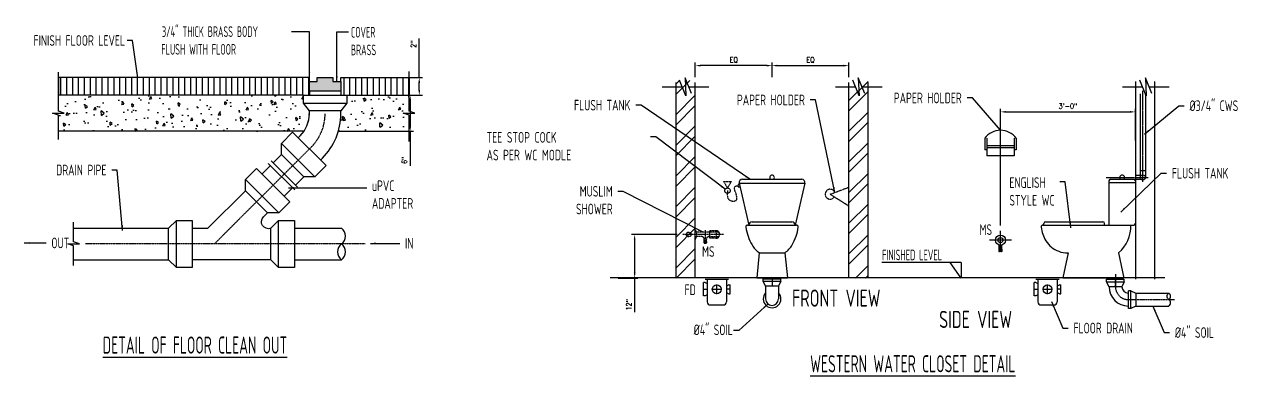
# Model space of a CAD drawing. Header units: millimetres. Extents: x 626118 to 667468, y 4481694 to 4492717.
# Drawn here: x 628167 to 630224, y 4489847 to 4490443 of the extents above; entities that cross this region are included whole.
import ezdxf
from ezdxf.enums import TextEntityAlignment as Align

# ---------------------------------------------------------------- set-up
doc = ezdxf.new("R2010")
doc.units = ezdxf.units.MM
for name, pattern in [('CENTER', [2, 1.25, -0.25, 0.25, -0.25]), ('CENTER2', [1.125, 0.75, -0.125, 0.125, -0.125]), ('HIDDEN2', [0.1875, 0.125, -0.0625])]:
    doc.linetypes.add(name, pattern=pattern)
for name, color, linetype in [('AC-DETAILS', 7, 'Continuous'), ('BIBCOCK', 2, 'Continuous'), ('CI-PIPE', 40, 'Continuous'), ('CL', 7, 'CENTER'), ('CWPIPE', 210, 'Continuous'), ('DIM50', 123, 'Continuous'), ('DL4', 4, 'Continuous'), ('Fixture', 7, 'Continuous'), ('GRID-MARK', 15, 'CENTER2'), ('HATCH', 56, 'Continuous'), ('P-PLMB', 123, 'Continuous'), ('SHT', 7, 'Continuous'), ('SMC-PLUMBING-FIXTER-DETAIL', 153, 'Continuous'), ('TEXT2', 1, 'Continuous'), ('WALL', 3, 'Continuous')]:
    doc.layers.add(name, color=color, linetype=linetype)
doc.styles.add('din.shx', font='din.shx', dxfattribs={"width": 0.7})
doc.styles.add('ROMANS', font='romans.shx', dxfattribs={"width": 0.8})
doc.dimstyles.new('DIM50', dxfattribs={"dimscale": 9, "dimtxt": 1, "dimasz": 1, "dimexe": 0.6, "dimexo": 1, "dimgap": 0.5, "dimtad": 1, "dimdec": 1, "dimzin": 0, "dimdsep": 46, "dimtxsty": 'ROMANS', "dimcen": 1, "dimclrd": 8, "dimclre": 8, "dimclrt": 256, "dimazin": 0, "dimtfac": 1, "dimtdec": 1, "dimtofl": 0, "dimtmove": 0, "dimatfit": 3, "dimfxl": 1, "dimtolj": 1, "dimtzin": 0, "dimarcsym": 0})

# ---------------------------------------------------------------- blocks, each defined once
blk = doc.blocks.new('F-GULLY')
at = {"layer": 'CI-PIPE', "color": 7}
for p, q in [((-3.6, 0), (3.6, 0)), ((-3, 0), (-3, -7)), ((3, 0), (3, -7)), ((0, -4.61), (0, -1.61)), ((-2, -8), (2, -8))]:
    blk.add_line(p, q, dxfattribs=at)
at = {"layer": 'CI-PIPE', "color": 7, "linetype": 'Continuous'}
for p, q in [((-3.6, -1.05), (-4.17, -1.05)), ((-4.17, -5.17), (-4.17, -1.05)), ((-4.17, -3.11), (-3, -3.11)), ((-3.6, -1.05), (-3, -1.33)), ((-1.39, -3.11), (1.39, -3.11)), ((3.79, -1.73), (3, -2.11)), ((3, -2.11), (3, -4.11)), ((4.17, -3.11), (3, -3.11)), ((3.79, -1.73), (4.17, -1.73)), ((4.17, -4.48), (4.17, -1.73)), ((-3.6, -5.17), (-4.17, -5.17)), ((-3, -4.88), (-3.6, -5.17)), ((3, -4.11), (3.79, -4.48)), ((3.79, -4.48), (4.17, -4.48))]:
    blk.add_line(p, q, dxfattribs=at)
at = {"layer": 'CI-PIPE', "color": 7}
blk.add_circle((0, -3.11), 1.39, dxfattribs=at)
for centre, start, end in [((-2, -7), 180, 270), ((2, -7), 270, 360)]:
    blk.add_arc(centre, 1, start, end, dxfattribs=at)
blk = doc.blocks.new('BEND-HUB')
at = {"layer": 'CI-PIPE', "color": 3, "linetype": 'Continuous'}
for p, q in [((-6.35, 2), (-4.77, 2.75)), ((-6.35, -2), (-6.35, 2)), ((-4.02, 0), (-6.35, 0)), ((-4.77, 2.75), (-4.02, 2.75)), ((-4.77, 2.75), (-4.77, -2.75)), ((-4.02, 2.75), (-4.02, -2.75)), ((-4.77, -2.75), (-6.35, -2)), ((-4.77, -2.75), (-4.02, -2.75)), ((-2.75, -5.58), (-2, -4)), ((-2.75, -5.58), (-2.75, -6.33)), ((2.75, -5.58), (-2.75, -5.58)), ((2.75, -6.33), (-2.75, -6.33)), ((-2, -4), (2, -4)), ((0, -6.33), (0, -4)), ((2, -4), (2.75, -5.58)), ((2.75, -5.58), (2.75, -6.33))]:
    blk.add_line(p, q, dxfattribs=at)
at = {"layer": 'CI-PIPE', "color": 3, "linetype": 'CENTER2'}
blk.add_line((0, -4), (0, -6.33), dxfattribs=at)
at = {"layer": 'CI-PIPE', "color": 3}
for radius in [6, 2]:
    blk.add_arc((-4, -4), radius, 0, 90, dxfattribs=at)
at = {"layer": 'CI-PIPE', "color": 3, "linetype": 'CENTER2'}
blk.add_arc((-4, -4), 4, 0, 90, dxfattribs=at)
blk = doc.blocks.new('*D324')
at = {"layer": 'Defpoints', "color": 0, "lineweight": 5, "transparency": 16777216}
for p in [(629304.4, 4490373.1), (629304.4, 4490344.4), (629434.5, 4490344.4)]:
    blk.add_point(p, dxfattribs=at)
at = {"layer": 'DIM50', "color": 8, "lineweight": -2, "transparency": 16777216}
for p, q in [((629304.4, 4490353.4), (629304.4, 4490378.5)), ((629425.5, 4490373.1), (629313.4, 4490373.1)), ((629434.5, 4490353.4), (629434.5, 4490378.5))]:
    blk.add_line(p, q, dxfattribs=at)
at = {"layer": 'DIM50', "color": 8, "lineweight": 5, "transparency": 16777216}
for points in [[(629313.4, 4490374.6), (629313.4, 4490371.6), (629304.4, 4490373.1)], [(629425.5, 4490374.6), (629425.5, 4490371.6), (629434.5, 4490373.1)]]:
    blk.add_solid(points, dxfattribs=at)
at = {"layer": 'DIM50', "transparency": 16777216, "insert": (629369.5, 4490382.5), "char_height": 9, "attachment_point": 5, "style": 'ROMANS'}
blk.add_mtext('\\A1;EQ', dxfattribs=at)
blk = doc.blocks.new('*D325')
at = {"layer": 'Defpoints', "color": 0, "lineweight": 5, "transparency": 16777216}
for p in [(629564.6, 4490373.1), (629434.5, 4490344.4), (629564.6, 4490344.4)]:
    blk.add_point(p, dxfattribs=at)
at = {"layer": 'DIM50', "color": 8, "lineweight": -2, "transparency": 16777216}
for p, q in [((629434.5, 4490353.4), (629434.5, 4490378.5)), ((629443.5, 4490373.1), (629555.6, 4490373.1)), ((629564.6, 4490353.4), (629564.6, 4490378.5))]:
    blk.add_line(p, q, dxfattribs=at)
at = {"layer": 'DIM50', "color": 8, "lineweight": 5, "transparency": 16777216}
for points in [[(629443.5, 4490374.6), (629443.5, 4490371.6), (629434.5, 4490373.1)], [(629555.6, 4490374.6), (629555.6, 4490371.6), (629564.6, 4490373.1)]]:
    blk.add_solid(points, dxfattribs=at)
at = {"layer": 'DIM50', "transparency": 16777216, "insert": (629499.6, 4490382.5), "char_height": 9, "attachment_point": 5, "style": 'ROMANS'}
blk.add_mtext('\\A1;EQ', dxfattribs=at)
blk = doc.blocks.new('*D326')
at = {"layer": 'Defpoints', "color": 0, "lineweight": 5, "transparency": 16777216}
for p in [(630050.3, 4490294.7), (630050.3, 4490236.9), (629821.7, 4490093)]:
    blk.add_point(p, dxfattribs=at)
at = {"layer": 'DIM50', "color": 8, "lineweight": -2, "transparency": 16777216}
for p, q in [((629821.7, 4490102), (629821.7, 4490300.1)), ((629830.7, 4490294.7), (630041.3, 4490294.7)), ((630050.3, 4490245.9), (630050.3, 4490300.1))]:
    blk.add_line(p, q, dxfattribs=at)
at = {"layer": 'DIM50', "color": 8, "lineweight": 5, "transparency": 16777216}
for points in [[(629830.7, 4490296.2), (629830.7, 4490293.2), (629821.7, 4490294.7)], [(630041.3, 4490296.2), (630041.3, 4490293.2), (630050.3, 4490294.7)]]:
    blk.add_solid(points, dxfattribs=at)
at = {"layer": 'DIM50', "transparency": 16777216, "insert": (629936, 4490304.5), "char_height": 9, "attachment_point": 5, "style": 'ROMANS'}
blk.add_mtext('\\A1;3\'-0"', dxfattribs=at)
blk = doc.blocks.new('EWC-FV')
at = {"layer": 'Fixture'}
for p, q in [((-8.97, 29.88), (8.97, 29.88)), ((-9.96, 28.73), (9.96, 28.73)), ((-9.96, 28.73), (-7, 16)), ((9.96, 28.73), (7, 16)), ((-7.43, 16), (7.43, 16)), ((-6, 17), (6, 17)), ((-3.86, 7.66), (-4.63, 0)), ((-3.86, 7.66), (3.86, 7.66)), ((3.86, 7.66), (4.63, 0)), ((-4.63, 0), (4.63, 0))]:
    blk.add_line(p, q, dxfattribs=at)
for centre, radius, start, end in [((-8.97, 28.88), 1, 90, 188.6741), ((0, 30.44), 0.708, 307.9798, 232.0202), ((8.97, 28.88), 1, 351.3259, 90), ((-7.43, 15.5), 0.5, 90, 188.0924), ((6.93, 17.54), 15.01, 188.0924, 210.0855), ((-6, 16), 1, 90, 180), ((6, 16), 1, 0, 90), ((-6.93, 17.54), 15.01, 329.9145, 351.9076), ((7.43, 15.5), 0.5, 351.9076, 90), ((-0.8, 12.72), 5.91, 207.2131, 238.8539), ((0.8, 12.72), 5.91, 301.1461, 332.7869)]:
    blk.add_arc(centre, radius, start, end, dxfattribs=at)
blk = doc.blocks.new('T')
at = {"layer": 'WALL', "color": 9}
for p, q in [((0.3, -7.6), (-5.1, 5.7)), ((5.1, -5.7), (-0.3, 7.6)), ((-0.3, 7.6), (0.3, -7.6)), ((-2.7, -0.1), (-19.7, -0.1)), ((19.8, -0.1), (2.8, -0.1))]:
    blk.add_line(p, q, dxfattribs=at)
blk = doc.blocks.new('*D327')
at = {"layer": 'Defpoints', "color": 0, "lineweight": 5, "transparency": 16777216}
for p in [(629201.6, 4490086.9), (629282.8, 4490086.9), (629164.5, 4490013.1)]:
    blk.add_point(p, dxfattribs=at)
at = {"layer": 'DIM50', "color": 8, "lineweight": -2, "transparency": 16777216}
for p, q in [((629273.8, 4490086.9), (629196.2, 4490086.9)), ((629201.6, 4490077.9), (629201.6, 4490022.1)), ((629173.5, 4490013.1), (629207, 4490013.1)), ((629201.6, 4490013.1), (629201.6, 4489955.2))]:
    blk.add_line(p, q, dxfattribs=at)
at = {"layer": 'DIM50', "color": 8, "lineweight": 5, "transparency": 16777216}
for points in [[(629200.1, 4490077.9), (629203.1, 4490077.9), (629201.6, 4490086.9)], [(629200.1, 4490022.1), (629203.1, 4490022.1), (629201.6, 4490013.1)]]:
    blk.add_solid(points, dxfattribs=at)
at = {"layer": 'DIM50', "transparency": 16777216, "insert": (629191.8, 4489967.6), "char_height": 9, "attachment_point": 5, "rotation": 90, "style": 'ROMANS'}
blk.add_mtext('\\A1;12"', dxfattribs=at)
blk = doc.blocks.new('*D328')
at = {"layer": 'Defpoints', "color": 0, "lineweight": 5, "transparency": 16777216}
for p in [(628799.4, 4490352.8), (628799.4, 4490322.8), (628836.5, 4490322.8)]:
    blk.add_point(p, dxfattribs=at)
at = {"layer": 'DIM50', "color": 8, "lineweight": -2, "transparency": 16777216}
for p, q in [((628836.5, 4490352.8), (628836.5, 4490419)), ((628808.4, 4490352.8), (628841.9, 4490352.8)), ((628836.5, 4490331.8), (628836.5, 4490343.8)), ((628808.4, 4490322.8), (628841.9, 4490322.8))]:
    blk.add_line(p, q, dxfattribs=at)
at = {"layer": 'DIM50', "color": 8, "lineweight": 5, "transparency": 16777216}
for points in [[(628835, 4490343.8), (628838, 4490343.8), (628836.5, 4490352.8)], [(628835, 4490331.8), (628838, 4490331.8), (628836.5, 4490322.8)]]:
    blk.add_solid(points, dxfattribs=at)
at = {"layer": 'DIM50', "transparency": 16777216, "insert": (628826.6, 4490409.5), "char_height": 9, "attachment_point": 5, "rotation": 90, "style": 'ROMANS'}
blk.add_mtext('\\A1;2"', dxfattribs=at)
blk = doc.blocks.new('*D329')
at = {"layer": 'Defpoints', "color": 0, "lineweight": 5, "transparency": 16777216}
for p in [(628805.2, 4490322.8), (628821.2, 4490322.8), (628805.2, 4490261.8)]:
    blk.add_point(p, dxfattribs=at)
at = {"layer": 'DIM50', "color": 8, "lineweight": -2, "transparency": 16777216}
for p, q in [((628814.2, 4490322.8), (628826.6, 4490322.8)), ((628821.2, 4490313.8), (628821.2, 4490270.8)), ((628814.2, 4490261.8), (628826.6, 4490261.8)), ((628821.2, 4490261.8), (628821.2, 4490203.2))]:
    blk.add_line(p, q, dxfattribs=at)
at = {"layer": 'DIM50', "color": 8, "lineweight": 5, "transparency": 16777216}
for points in [[(628819.7, 4490313.8), (628822.7, 4490313.8), (628821.2, 4490322.8)], [(628819.7, 4490270.8), (628822.7, 4490270.8), (628821.2, 4490261.8)]]:
    blk.add_solid(points, dxfattribs=at)
at = {"layer": 'DIM50', "transparency": 16777216, "insert": (628811.3, 4490212.5), "char_height": 9, "attachment_point": 5, "rotation": 90, "style": 'ROMANS'}
blk.add_mtext('\\A1;6"', dxfattribs=at)

msp = doc.modelspace()

# ---------------------------------------------------------------- hatches: boundary and pattern name
at = {"layer": 'AC-DETAILS'}
h = msp.add_hatch(dxfattribs=at)
h.set_pattern_fill('ANSI31', color=8, scale=79.98755, angle=45, style=0)
h.set_pattern_definition([(90, (624319.724, 4484024.532), (-9.998444, 1e-15), [])])
h.paths.add_polyline_path([(628640.18, 4490322.84), (628650.17, 4490322.84), (628650.17, 4490329.51), (628650.17, 4490346.17), (628650.17, 4490352.84), (628224.84, 4490352.84), (628224.84, 4490322.84)])
h.paths.add_polyline_path([(628703.5, 4490352.84), (628703.5, 4490346.17), (628703.5, 4490329.51), (628703.5, 4490322.84), (628713.5, 4490322.84), (628819.22, 4490322.84), (628819.22, 4490352.84)])
msp.add_hatch(color=15, dxfattribs=at).paths.add_polyline_path([(628703.5, 4490329.51), (628703.5, 4490346.17), (628690.17, 4490346.17), (628690.17, 4490352.84), (628663.51, 4490352.84), (628663.51, 4490346.17), (628650.17, 4490346.17), (628650.17, 4490329.51)])
h = msp.add_hatch(dxfattribs=at)
h.set_pattern_fill('AR-CONC', color=15, scale=6.665629, angle=45, style=0)
h.set_pattern_definition([(95, (625680.79, 4486075.08), (36.7644, 30.849), [4.9992, -54.99144]), (40, (625680.79, 4486075.08), (-41.99294, 28.91338), [3.99938, -43.99315]), (145.4514, (625683.854, 4486077.65), (-5.2285, 59.7624), [4.2487, -46.73553]), (91.1842, (625671.364, 4486084.506), (58.1038, 42.501), [7.4988, -82.4872]), (141.6356, (625676.206, 4486088.05), (-1.8596, 89.9668), [6.373, -70.1033]), (36.1842, (625671.364, 4486084.506), (-1.8597, 89.9668), [5.9991, -65.9897]), (66, (625678.434, 4486086.863), (47.11077, 9.1574), [4.9992, -54.99144]), (11, (625678.434, 4486086.863), (-22.71037, 45.6468), [3.99938, -43.99315]), (116.4514, (625682.36, 4486087.626), (24.40044, 54.80418), [4.2487, -46.73553]), (82.5, (625680.79, 4486075.08), (-15.11719, 16.263456), [0, -43.4599, 0, -44.65972, 0, -44.1598]), (52.5, (625680.79, 4486075.08), (-6.19057, 30.98914), [0, -25.4627, 0, -42.46006, 0, -16.83071]), (12.5, (625670.28, 4486064.569), (26.223796, 24.097633), [0, -16.66407, 0, -51.99191, 0, -68.98926]), (2.5, (625665.566, 4486059.855), (22.76912, 32.20564), [0, -21.6633, 0, -34.52796, 0, -48.99237])])
h.paths.add_polyline_path([(628641.04, 4490261.76, 0.1496198), (628650.17, 4490291.6), (628650.17, 4490296.18), (628640.18, 4490309.51), (628640.18, 4490322.84), (628224.84, 4490322.84), (628224.84, 4490295.63), (628234.84, 4490292.3), (628214.85, 4490292.3), (628224.84, 4490288.97), (628224.84, 4490261.76)])
h.paths.add_polyline_path([(628819.22, 4490261.76), (628819.22, 4490288.97), (628809.22, 4490292.3), (628829.22, 4490292.3), (628819.22, 4490295.63), (628819.22, 4490322.84), (628713.5, 4490322.84), (628713.5, 4490309.51), (628703.5, 4490296.18), (628703.5, 4490291.6, -0.0710338), (628699.24, 4490261.76)])
at = {"layer": 'HATCH', "ltscale": 0.05}
h = msp.add_hatch(dxfattribs=at)
h.set_pattern_fill('ANSI32', color=256, scale=97.994747, style=0)
h.set_pattern_definition([(45, (618401.687, 4489554.245), (-25.98478, 25.98478), []), (45, (618419.01, 4489554.245), (-25.98478, 25.98478), [])])
h.paths.add_polyline_path([(629304.43, 4490348.13), (629271.77, 4490348.13), (629271.77, 4490013.04), (629304.43, 4490013.04)])
h = msp.add_hatch(dxfattribs=at)
h.set_pattern_fill('ANSI32', color=256, scale=97.994747, style=0)
h.set_pattern_definition([(45, (-1550504.37, 2817675.523), (-25.98478143, 25.98478143), []), (45, (-1550487.045, 2817675.523), (-25.98478143, 25.98478143), [])])
h.paths.add_polyline_path([(629564.65, 4490348.13), (629597.31, 4490348.13), (629597.31, 4490013.04), (629564.65, 4490013.04)])

# ---------------------------------------------------------------- linework, layer by layer
at = {"layer": 'AC-DETAILS'}
for p, q in [((628650.17, 4490329.51), (628650.17, 4490322.84)), ((628703.5, 4490329.51), (628703.5, 4490322.84)), ((628650.17, 4490291.6), (628650.17, 4490296.18)), ((628580.65, 4490207.07), (628625.43, 4490162.29)), ((628585.37, 4490211.78), (628630.14, 4490167))]:
    msp.add_line(p, q, dxfattribs=at)
at = {"layer": 'AC-DETAILS', "color": 7}
for p, q in [((628640.18, 4490322.84), (628224.84, 4490322.84)), ((628713.5, 4490322.84), (628819.22, 4490322.84)), ((628641.04, 4490261.76), (628224.84, 4490261.76)), ((628699.24, 4490261.76), (628819.22, 4490261.76))]:
    msp.add_line(p, q, dxfattribs=at)
at = {"layer": 'AC-DETAILS', "color": 6}
for p, q in [((628631.32, 4490250.66), (628634.56, 4490253.9)), ((628603.04, 4490222.38), (628588.9, 4490208.24)), ((628570.05, 4490189.39), (628584.19, 4490203.53)), ((628640.75, 4490184.68), (628626.61, 4490170.54)), ((628478.14, 4490097.48), (628541.77, 4490161.11)), ((628607.75, 4490151.68), (628621.89, 4490165.82)), ((628250.65, 4490097.48), (628411.48, 4490097.48)), ((628451.48, 4490097.48), (628478.14, 4490097.48)), ((628624.78, 4490097.48), (628704.77, 4490097.48)), ((628250.65, 4490044.16), (628411.48, 4490044.16)), ((628584.79, 4490044.16), (628451.48, 4490044.16)), ((628624.78, 4490044.16), (628704.77, 4490044.16))]:
    msp.add_line(p, q, dxfattribs=at)
at = {"layer": 'AC-DETAILS', "color": 15, "linetype": 'CENTER'}
for p, q in [((628653.41, 4490235.05), (628489.18, 4490070.82)), ((628744.76, 4490070.82), (628270.65, 4490070.82)), ((630051.23, 4489976.51), (630116.93, 4489976.51))]:
    msp.add_line(p, q, dxfattribs=at)
at = {"layer": 'AC-DETAILS', "linetype": 'Continuous'}
for p, q in [((629419.57, 4490011.9), (629449.51, 4490011.9)), ((629419.57, 4490007.81), (629419.57, 4490011.9)), ((629419.57, 4490007.81), (629449.51, 4490007.81)), ((629423.65, 4489999.2), (629419.57, 4490007.81)), ((629445.43, 4489999.2), (629423.65, 4489999.2)), ((629434.54, 4490011.9), (629434.54, 4489999.2)), ((629449.51, 4490007.81), (629445.43, 4489999.2)), ((629449.51, 4490007.81), (629449.51, 4490011.9))]:
    msp.add_line(p, q, dxfattribs=at)
at = {"layer": 'AC-DETAILS', "ltscale": 0.05}
for p, q in [((629423.4, 4490011.9), (629423.4, 4490013.04)), ((629423.65, 4489999.2), (629423.65, 4489977.59)), ((629445.13, 4490011.9), (629445.13, 4490013.04)), ((629445.43, 4489999.2), (629445.43, 4489977.59))]:
    msp.add_line(p, q, dxfattribs=at)
at = {"layer": 'AC-DETAILS', "color": 8}
for points in [[(628224.84, 4490248.1), (628224.84, 4490288.97), (628214.85, 4490292.3), (628234.84, 4490292.3), (628224.84, 4490295.63), (628224.84, 4490362.09)], [(628819.22, 4490244.65), (628819.22, 4490288.97), (628809.22, 4490292.3), (628829.22, 4490292.3), (628819.22, 4490295.63), (628819.22, 4490362.87)], [(628250.65, 4490034.16), (628250.65, 4490067.49), (628240.66, 4490070.82), (628260.65, 4490070.82), (628250.65, 4490074.15), (628250.65, 4490107.48)]]:
    msp.add_lwpolyline(points, dxfattribs=at)
at = {"layer": 'AC-DETAILS', "color": 7}
for points in [[(628650.17, 4490346.17), (628650.17, 4490352.84), (628224.84, 4490352.84), (628224.84, 4490322.84)], [(628703.5, 4490346.17), (628703.5, 4490352.84), (628819.22, 4490352.84), (628819.22, 4490322.84)]]:
    msp.add_lwpolyline(points, dxfattribs=at)
msp.add_lwpolyline([(628650.17, 4490329.51), (628650.17, 4490346.17), (628663.51, 4490346.17), (628663.51, 4490352.84), (628690.17, 4490352.84), (628690.17, 4490346.17), (628703.5, 4490346.17), (628703.5, 4490329.51)], close=True, dxfattribs=at)
at = {"layer": 'AC-DETAILS'}
for points in [[(628640.18, 4490309.51), (628640.18, 4490322.84), (628713.5, 4490322.84), (628713.5, 4490309.51)], [(628659.6, 4490184.68), (628640.75, 4490184.68), (628603.04, 4490222.38), (628603.04, 4490241.24)], [(628598.33, 4490123.4), (628579.47, 4490123.4), (628541.77, 4490161.11), (628541.77, 4490179.96)], [(628424.81, 4490030.82), (628411.48, 4490044.16), (628411.48, 4490097.48), (628424.81, 4490110.81)], [(628598.12, 4490030.82), (628584.79, 4490044.16), (628584.79, 4490097.48), (628598.12, 4490110.81)]]:
    msp.add_lwpolyline(points, dxfattribs=at)
for points in [[(628640.18, 4490309.51), (628713.5, 4490309.51), (628703.5, 4490296.18), (628650.17, 4490296.18)], [(628659.6, 4490184.68), (628603.04, 4490241.24), (628621.89, 4490260.09), (628678.45, 4490203.53)], [(628598.33, 4490123.4), (628541.77, 4490179.96), (628560.62, 4490198.82), (628617.18, 4490142.26)], [(628424.81, 4490030.82), (628424.81, 4490110.81), (628451.48, 4490110.81), (628451.48, 4490030.82)], [(628598.12, 4490030.82), (628598.12, 4490110.81), (628624.78, 4490110.81), (628624.78, 4490030.82)]]:
    msp.add_lwpolyline(points, close=True, dxfattribs=at)
at = {"layer": 'AC-DETAILS', "color": 6}
for points in [[(628669.03, 4490212.96), (628672.26, 4490216.19, 0.1989124), (628703.5, 4490291.6), (628703.5, 4490296.18)], [(628584.79, 4490097.48, -0.8079735), (628572.38, 4490116.68), (628579.29, 4490123.59)]]:
    msp.add_lwpolyline(points, format="xyb", dxfattribs=at)
for centre, radius, start, end in [((628596.85, 4490291.6), 53.33, 315, 0), ((628694.77, 4490084.15), 16.66, 306.8699, 53.1301), ((628714.77, 4490057.49), 16.66, 126.8699, 233.1301), ((628694.77, 4490057.49), 16.66, 306.8699, 53.1301)]:
    msp.add_arc(centre, radius, start, end, dxfattribs=at)
at = {"layer": 'AC-DETAILS', "color": 15, "linetype": 'CENTER'}
msp.add_arc((628596.85, 4490291.6), 79.99, 315, 0, dxfattribs=at)
at = {"layer": 'AC-DETAILS', "ltscale": 0.05}
for radius, start, end in [(14.97, 136.65824, 43.34176), (10.89, 180, 0)]:
    msp.add_arc((629434.54, 4489977.59), radius, start, end, dxfattribs=at)
at = {"layer": 'BIBCOCK', "color": 7}
for p, q in [((629821.68, 4490059.59), (629821.68, 4490092.95)), ((629824.53, 4490058.57), (629818.83, 4490058.57)), ((629819.26, 4490062.21), (629819.26, 4490069.26)), ((629823.77, 4490058.11), (629819.59, 4490058.11)), ((629820.34, 4490058.57), (629820.34, 4490062.21)), ((629823.01, 4490058.57), (629823.01, 4490062.21)), ((629824.09, 4490062.21), (629824.09, 4490069.26))]:
    msp.add_line(p, q, dxfattribs=at)
msp.add_lwpolyline([(629824.53, 4490058.57), (629824.53, 4490062.21), (629818.83, 4490062.21), (629818.83, 4490058.57)], dxfattribs=at)
msp.add_circle((629821.68, 4490077.36), 4.44, dxfattribs=at)
for centre, radius, start, end in [((629819.59, 4490058.96), 0.851, 207.28153, 332.71847), ((629821.68, 4490060.27), 2.17, 231.91717, 308.08283), ((629823.77, 4490058.96), 0.851, 207.28153, 332.71847)]:
    msp.add_arc(centre, radius, start, end, dxfattribs=at)
at = {"layer": 'CI-PIPE', "color": 3, "linetype": 'HIDDEN2', "ltscale": 2}
for p, q in [((630058.6, 4490325.13), (630058.6, 4490183.52)), ((630067.48, 4490325.13), (630067.48, 4490183.52))]:
    msp.add_line(p, q, dxfattribs=at)
at = {"layer": 'CI-PIPE', "color": 1}
msp.add_line((630016.63, 4490019.82), (630016.63, 4490007.43), dxfattribs=at)
at = {"layer": 'CI-PIPE', "color": 3, "ltscale": 0.05}
for p, q in [((630051.23, 4489987.4), (630107.05, 4489987.4)), ((630051.23, 4489965.63), (630107.05, 4489965.63))]:
    msp.add_line(p, q, dxfattribs=at)
at = {"layer": 'CL'}
for p, q in [((629376.99, 4490171.6), (629376.99, 4490167.56)), ((629533.04, 4490155.1), (629564.65, 4490167.02)), ((629533.04, 4490155.1), (629564.65, 4490135.2)), ((629352.37, 4490086.91), (629282.81, 4490086.91)), ((629329.07, 4490090.53), (629306.47, 4490090.53)), ((629315.43, 4490083.29), (629306.47, 4490083.29)), ((629319.6, 4490075.2), (629319.6, 4490079.12)), ((629321.41, 4490073.23), (629321.41, 4490094.19)), ((629323.22, 4490075.2), (629323.22, 4490079.12)), ((629327.38, 4490083.29), (629329.07, 4490083.29)), ((629329.07, 4490080.55), (629329.07, 4490093.27)), ((629339.97, 4490093.27), (629329.07, 4490093.27)), ((629344.65, 4490090.53), (629329.07, 4490090.53)), ((629329.07, 4490083.29), (629344.65, 4490083.29)), ((629339.97, 4490080.55), (629329.07, 4490080.55)), ((629339.97, 4490093.27), (629339.97, 4490080.55)), ((629345.34, 4490085.93), (629345.34, 4490087.89)), ((629319.27, 4490072.47), (629323.54, 4490072.47)), ((629319.84, 4490072.12), (629322.98, 4490072.12)), ((629320.41, 4490072.47), (629320.41, 4490075.2)), ((629322.41, 4490072.47), (629322.41, 4490075.2))]:
    msp.add_line(p, q, dxfattribs=at)
for points in [[(629359.01, 4490165.75), (629352.56, 4490176.44)], [(629352.56, 4490176.44), (629365.57, 4490176.44)], [(629359.01, 4490165.75), (629365.57, 4490176.44)], [(629319.27, 4490072.47), (629319.27, 4490075.2), (629323.54, 4490075.2), (629323.54, 4490072.47)]]:
    msp.add_lwpolyline(points, dxfattribs=at)
for centre, radius in [((629359.01, 4490161.15), 4.48), ((629293.27, 4490086.91), 4)]:
    msp.add_circle(centre, radius, dxfattribs=at)
for centre, radius, start, end in [((629533.04, 4490155.1), 8.46, 20.66415, 327.80679), ((629291.49, 4490086.91), 15.41, 327.07635, 32.92365), ((629315.43, 4490079.12), 4.17, 0, 90), ((629327.38, 4490079.12), 4.17, 90, 180), ((629339.97, 4490087.89), 5.38, 0, 90), ((629339.97, 4490085.93), 5.38, 270, 0), ((629319.84, 4490072.76), 0.638, 207.28153, 332.71847), ((629321.41, 4490073.75), 1.62, 231.91717, 308.08283), ((629322.98, 4490072.76), 0.638, 207.28153, 332.71847)]:
    msp.add_arc(centre, radius, start, end, dxfattribs=at)
msp.add_spline([(629359.01, 4490161.15), (629362.63, 4490145.07), (629373.97, 4490145.07), (629372.44, 4490168.74), (629376.99, 4490169.58)], degree=3, dxfattribs=at)
at = {"layer": 'CWPIPE', "color": 4}
msp.add_line((630067.48, 4490194.64), (630058.6, 4490194.64), dxfattribs=at)
at = {"layer": 'CWPIPE', "color": 11}
msp.add_circle((630063.04, 4490183.52), 4.44, dxfattribs=at)
at = {"layer": 'Fixture'}
for p, q in [((630008.33, 4490180.45), (630047.53, 4490180.45)), ((630005.53, 4490177.65), (630005.53, 4490102.71)), ((630005.53, 4490174.85), (630050.33, 4490174.85)), ((630050.33, 4490177.65), (630050.33, 4490105.51)), ((629893.53, 4490102.71), (630047.53, 4490102.71)), ((629895.4, 4490102.71), (629895.4, 4490105.51)), ((629898.2, 4490108.31), (629995.18, 4490108.31)), ((629997.98, 4490102.71), (629997.98, 4490105.51)), ((629936.15, 4490056.03), (629927.27, 4490013.11)), ((630021.84, 4490055.57), (630030.53, 4490012.88)), ((629927.27, 4490013.11), (630030.48, 4490013.11))]:
    msp.add_line(p, q, dxfattribs=at)
at = {"layer": 'Fixture', "ltscale": 0.05}
for p, q in [((629379.33, 4490171.6), (629376.99, 4490171.6)), ((629376.99, 4490167.56), (629380.27, 4490167.56)), ((629754.85, 4490039.54), (629620.35, 4490039.54)), ((629754.85, 4490013.04), (629736.27, 4490039.54)), ((629754.85, 4490039.54), (629754.85, 4490013.04))]:
    msp.add_line(p, q, dxfattribs=at)
at = {"layer": 'Fixture'}
for centre, radius, start, end in [((630008.33, 4490177.65), 2.8, 90, 180), ((630027.93, 4490183.58), 3.96, 307.97982, 232.02018), ((630047.53, 4490177.65), 2.8, 0, 90), ((629893.53, 4490099.91), 2.8, 90, 188.09239), ((629944.71, 4490104.3), 54.16, 185.06836, 211.50204), ((629898.2, 4490105.51), 2.8, 90, 180), ((629995.18, 4490105.51), 2.8, 0, 90), ((629982.95, 4490100.92), 59.74, 310.623, 1.72504), ((630047.53, 4490105.51), 2.8, 270, 0), ((629935.03, 4490098.74), 43, 211.92222, 250.09462), ((629934.1, 4490097.54), 41.56, 250.73569, 272.83266)]:
    msp.add_arc(centre, radius, start, end, dxfattribs=at)
at = {"layer": 'GRID-MARK', "ltscale": 0.5}
for p, q in [((630063.04, 4490176.12), (630063.04, 4490331.07)), ((630000.75, 4490183.52), (630071.93, 4490183.52))]:
    msp.add_line(p, q, dxfattribs=at)
at = {"layer": 'P-PLMB', "color": 7}
msp.add_line((629840.53, 4490077.36), (629802.82, 4490077.36), dxfattribs=at)
msp.add_circle((629821.68, 4490077.39), 8.48, dxfattribs=at)
at = {"layer": 'SHT', "ltscale": 3}
msp.add_line((630100.23, 4490013.11), (629159.87, 4490013.11), dxfattribs=at)
at = {"layer": 'SMC-PLUMBING-FIXTER-DETAIL'}
for p, q in [((629795.01, 4490250.19), (629795.01, 4490230.19)), ((629798.35, 4490250.19), (629798.35, 4490220.19)), ((629845.01, 4490250.19), (629845.01, 4490220.19)), ((629848.34, 4490250.19), (629848.34, 4490230.19)), ((629798.35, 4490230.19), (629795.01, 4490230.19)), ((629845.01, 4490236.86), (629798.35, 4490236.86)), ((629845.01, 4490233.52), (629798.35, 4490233.52)), ((629848.34, 4490230.19), (629845.01, 4490230.19)), ((629845.01, 4490220.19), (629798.35, 4490220.19))]:
    msp.add_line(p, q, dxfattribs=at)
at = {"layer": 'SMC-PLUMBING-FIXTER-DETAIL', "color": 7}
for p, q in [((630060.04, 4490186.8), (630050.33, 4490186.8)), ((630060.04, 4490180.25), (630050.33, 4490180.25))]:
    msp.add_line(p, q, dxfattribs=at)
at = {"layer": 'SMC-PLUMBING-FIXTER-DETAIL'}
msp.add_arc((629821.68, 4490230.19), 33.33, 36.8699, 143.1301, dxfattribs=at)
at = {"layer": 'WALL', "color": 7, "ltscale": 0.05}
for p, q in [((630050.33, 4490346.04), (630050.33, 4490010.94)), ((630083, 4490346.04), (630083, 4490010.94)), ((629271.77, 4490013.04), (629271.77, 4490344.4)), ((629304.43, 4490013.04), (629304.43, 4490344.4)), ((629564.65, 4490013.04), (629564.65, 4490344.4)), ((629597.31, 4490013.04), (629597.31, 4490344.4))]:
    msp.add_line(p, q, dxfattribs=at)
msp.add_lwpolyline([(630107.05, 4489965.65, 0.5399613), (630107.05, 4489976.51, -0.5399613), (630107.05, 4489987.38, -0.5399613)], format="xyb", dxfattribs=at)
msp.add_arc((630103.49, 4489981.95), 6.5, 303.26534, 56.73466, dxfattribs=at)

# ---------------------------------------------------------------- block references
at = {"layer": 'CI-PIPE', "ltscale": 0.05, "xscale": 5.444152638781816, "yscale": 5.444152638781816, "zscale": 5.444152638781816}
for p in [(629340.82, 4490010.94), (629901.39, 4490010.94)]:
    msp.add_blockref('F-GULLY', p, dxfattribs=at)
at = {"layer": 'CI-PIPE', "color": 3, "ltscale": 0.05, "xscale": 5.444152638781816, "yscale": 5.444152638781816, "zscale": 5.444152638781816, "rotation": 180}
msp.add_blockref('BEND-HUB', (630016.63, 4489976.51), dxfattribs=at)
at = {"layer": 'DL4', "xscale": 2, "yscale": 2, "zscale": 2}
for p in [(629287.61, 4490337.04), (629581.34, 4490337.04), (630068, 4490337.04)]:
    msp.add_blockref('T', p, dxfattribs=at)
at = {"layer": 'Fixture', "ltscale": 0.05, "xscale": 5.600000000093132, "yscale": 5.600000000093132, "zscale": 5.600000000093132}
msp.add_blockref('EWC-FV', (629434.54, 4490013.11), dxfattribs=at)

# ---------------------------------------------------------------- texts
at = {"layer": 'DIM50', "style": 'din.shx', "width": 0.6}
for s, p in [('3/4" THICK BRASS BODY', (628400.29, 4490421.68)), ('COVER', (628720.62, 4490420.65)), ('FLUSH WITH FLOOR', (628399.1, 4490391.68)), ('BRASS', (628720.62, 4490390.65)), ('FINISHED LEVEL ', (629621.08, 4490043.19))]:
    msp.add_text(s, height=18, dxfattribs=at).set_placement(p)
at = {"layer": 'DIM50', "char_height": 18, "style": 'din.shx'}
for s, insert, attachment_point in [('{\\Fdin.shx;FINISH FLOOR LEVEL}', (628337.88, 4490415.68), 6), ('PAPER HOLDER', (629755.99, 4490318.25), 6), ('FLUSH TANK', (629194.5, 4490306.04), 6), ('PAPER HOLDER', (629490.09, 4490314.86), 6), ('%%C3/4" CWS', (630142.09, 4490305.12), 4), ('\\pxql;TEE STOP COCK\\PAS PER WC MODLE', (629094.03, 4490236.48), 6), ('{\\Fdin.shx;DRAIN PIPE}', (628306.33, 4490196.16), 6), ('\\pxqj;ENGLISH \\P\\pqr;STYLE WC', (629913.45, 4490159.83), 6), ('FLUSH TANK', (630112.26, 4490190.67), 4), ('uPVC\\PADAPTER', (628756.26, 4490154.55), 4), ('\\pxqr;MUSLIM\\P\\pq*;SHOWER', (629164.34, 4490145.04), 6), ('MS', (629807.43, 4490095.05), 6), ('{\\Fdin.shx;OUT}', (628212.91, 4490072.48), 4), ('{\\Fdin.shx;IN}', (628812.34, 4490071.82), 4), ('MS', (629337.08, 4490058.04), 6), ('FD', (629305.21, 4489993.16), 6), ('%%C4" SOIL', (629368.01, 4489925.3), 6), ('FLOOR DRAIN', (629945.33, 4489928.25), 4), ('%%C4" SOIL', (630117.33, 4489920.61), 4)]:
    msp.add_mtext(s, dxfattribs=dict(at, insert=insert, attachment_point=attachment_point))
at = {"layer": 'TEXT2', "linetype": 'Continuous', "style": 'din.shx', "width": 0.6}
msp.add_text('%%uDETAIL OF FLOOR CLEAN OUT', height=29, dxfattribs=at).set_placement((628456.31, 4489899.41), align=Align.MIDDLE)
msp.add_text('%%UWESTERN WATER CLOSET DETAIL', height=29, dxfattribs=at).set_placement((629673.05, 4489867.75), align=Align.MIDDLE_CENTER)
at = {"layer": 'TEXT2', "linetype": 'Continuous', "char_height": 29, "width": 219.4674, "attachment_point": 1, "style": 'din.shx'}
for s, insert in [('FRONT VIEW', (629468.37, 4489993.49)), ('SIDE VIEW', (629717.73, 4489957.42))]:
    msp.add_mtext(s, dxfattribs=dict(at, insert=insert))

# ---------------------------------------------------------------- dimensions: what is measured, and where the dimension line sits
at = {"layer": 'DIM50'}
for base, p1, p2, text, picture, middle in [((628836.49, 4490322.84), (628799.39, 4490352.84), (628799.39, 4490322.84), '2"', '*D328', (628836.49, 4490409.49)), ((628821.2, 4490322.84), (628805.18, 4490261.76), (628805.18, 4490322.84), '6"', '*D329', (628821.2, 4490212.53)), ((629201.64, 4490086.91), (629164.54, 4490013.11), (629282.81, 4490086.91), '12"', '*D327', (629201.64, 4489967.6))]:
    dim = msp.add_linear_dim(base=base, p1=p1, p2=p2, angle=90, text=text, dimstyle='DIM50', dxfattribs=at)
    dim.commit()
    dim.dimension.update_dxf_attribs({"geometry": picture, "text_midpoint": middle, "dimtype": 160})
for base, p1, p2, text, picture, middle in [((629304.43, 4490373.1), (629434.54, 4490344.4), (629304.43, 4490344.4), 'EQ', '*D324', (629369.49, 4490382.53)), ((629564.65, 4490373.1), (629434.54, 4490344.4), (629564.65, 4490344.4), 'EQ', '*D325', (629499.59, 4490382.53)), ((630050.33, 4490294.67), (629821.68, 4490092.95), (630050.33, 4490236.86), '3\'-0"', '*D326', (629936, 4490304.53))]:
    dim = msp.add_linear_dim(base=base, p1=p1, p2=p2, text=text, dimstyle='DIM50', dxfattribs=at)
    dim.commit()
    dim.dimension.update_dxf_attribs({"geometry": picture, "text_midpoint": middle})

# ---------------------------------------------------------------- leaders
at = {"layer": 'DIM50', "ltscale": 3}
for points in [[(628650.17, 4490352.84), (628650.17, 4490430.08), (628620.05, 4490430.08)], [(628696.83, 4490346.17), (628696.83, 4490430.34), (628716.73, 4490430.34)], [(628614.82, 4490165.82), (628747.59, 4490165.82)]]:
    msp.add_leader(points, dimstyle='DIM50', override={"dimgap": 0.5, "dimtad": 0}, dxfattribs=at)
at = {"layer": 'DIM50', "color": 8, "annotation_type": 0, "has_hookline": 1}
for points, hookline_direction in [([(628359.26, 4490352.49), (628350.28, 4490415.68), (628341.28, 4490415.68)], 1), ([(629397.01, 4490180.45), (629212.5, 4490306.04), (629203.5, 4490306.04)], 1), ([(629540.96, 4490158.08), (629508.09, 4490314.86), (629499.09, 4490314.86)], 1), ([(629821.68, 4490263.52), (629773.99, 4490318.25), (629764.99, 4490318.25)], 1), ([(630065.83, 4490257.07), (630124.09, 4490305.12), (630133.09, 4490305.12)], 0), ([(629355.15, 4490163.43), (629237.22, 4490252.23), (629228.22, 4490252.23)], 1), ([(628333.69, 4490093.8), (628324.33, 4490196.16), (628315.33, 4490196.16)], 1), ([(630025.51, 4490124.9), (630094.26, 4490190.67), (630103.26, 4490190.67)], 0), ([(629317.77, 4490090.53), (629182.34, 4490159.96), (629173.34, 4490159.96)], 1), ([(629940.84, 4490098.36), (629931.45, 4490175.96), (629922.45, 4490175.96)], 1), ([(628166.97, 4490072.45), (628203.91, 4490072.48)], 0), ([(628754, 4490071.79), (628803.34, 4490071.82)], 0), ([(629427.65, 4489969.16), (629378.16, 4489924.38), (629369.16, 4489924.38)], 1), ([(629908.08, 4489973.27), (629927.33, 4489928.25), (629936.33, 4489928.25)], 0), ([(630080.08, 4489965.63), (630099.33, 4489920.61), (630108.33, 4489920.61)], 0)]:
    msp.add_leader(points, dimstyle='DIM50', override={"dimgap": 0.5, "dimtad": 0}, dxfattribs=dict(at, hookline_direction=hookline_direction))

doc.saveas('drawing.dxf')
